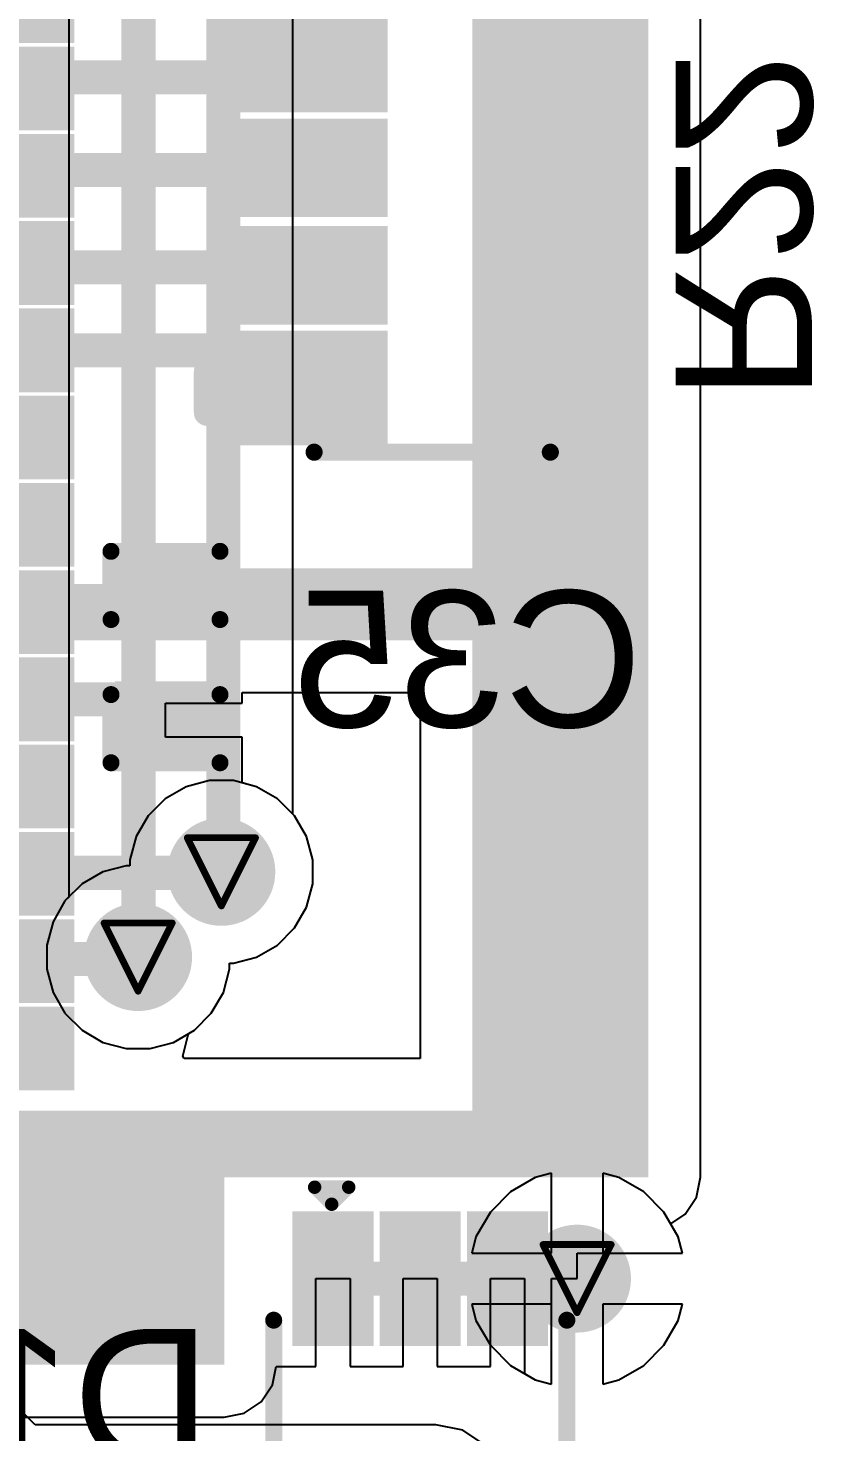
# Model space of a CAD drawing. Header units: inches. Extents: x -21 to 276, y -5 to 220.
# Drawn here: x 76.36 to 82.21, y 9.13 to 19.58 of the extents above; entities that cross this region are included whole.
import ezdxf

# ---------------------------------------------------------------- set-up
doc = ezdxf.new("R2010")
doc.units = ezdxf.units.IN
for name, color, linetype in [('Bottom Layer', 5, 'Continuous'), ('Bottom Overlay', 54, 'Continuous'), ('Bottom Paste', 16, 'Continuous'), ('Bottom Solder', 6, 'Continuous'), ('Drill Drawing', 1, 'Continuous'), ('Ground', 16, 'Continuous'), ('Power + Signal', 76, 'Continuous'), ('Top Layer', 1, 'Continuous'), ('Top Solder', 216, 'Continuous'), ('Via Holes', 16, 'Continuous')]:
    doc.layers.add(name, color=color, linetype=linetype)
doc.styles.add('Arial', font='', dxfattribs={"height": 0.2})
doc.styles.get('Arial').set_extended_font_data('Arial')

# ---------------------------------------------------------------- blocks, each defined once
blk = doc.blocks.new('YC164_JR_070RL_B_6')
at = {"layer": 'Bottom Layer'}
for points in [[(-1.335, 1.565), (-0.435, 1.565), (-0.435, 0.915), (-1.335, 0.915)], [(1.335, 0.915), (0.435, 0.915), (0.435, 1.565), (1.335, 1.565)], [(-1.335, 0.665), (-0.435, 0.665), (-0.435, 0.135), (-1.335, 0.135)], [(1.335, 0.135), (0.435, 0.135), (0.435, 0.665), (1.335, 0.665)], [(-1.335, -0.135), (-0.435, -0.135), (-0.435, -0.665), (-1.335, -0.665)], [(1.335, -0.665), (0.435, -0.665), (0.435, -0.135), (1.335, -0.135)], [(-1.335, -0.915), (-0.435, -0.915), (-0.435, -1.565), (-1.335, -1.565)], [(1.335, -1.565), (0.435, -1.565), (0.435, -0.915), (1.335, -0.915)]]:
    blk.add_hatch(color=5, dxfattribs=at).paths.add_polyline_path(points)
at = {"layer": 'Bottom Paste'}
for points in [[(-1.335, 1.565), (-0.435, 1.565), (-0.435, 0.915), (-1.335, 0.915)], [(1.335, 0.915), (0.435, 0.915), (0.435, 1.565), (1.335, 1.565)], [(-1.335, 0.665), (-0.435, 0.665), (-0.435, 0.135), (-1.335, 0.135)], [(1.335, 0.135), (0.435, 0.135), (0.435, 0.665), (1.335, 0.665)], [(-1.335, -0.135), (-0.435, -0.135), (-0.435, -0.665), (-1.335, -0.665)], [(1.335, -0.665), (0.435, -0.665), (0.435, -0.135), (1.335, -0.135)], [(-1.335, -0.915), (-0.435, -0.915), (-0.435, -1.565), (-1.335, -1.565)], [(1.335, -1.565), (0.435, -1.565), (0.435, -0.915), (1.335, -0.915)]]:
    blk.add_hatch(color=16, dxfattribs=at).paths.add_polyline_path(points)
at = {"layer": 'Bottom Solder'}
for points in [[(-1.437, 1.667), (-0.333, 1.667), (-0.333, 0.813), (-1.437, 0.813)], [(1.437, 0.813), (0.333, 0.813), (0.333, 1.667), (1.437, 1.667)], [(-1.437, 0.767), (-0.333, 0.767), (-0.333, 0.033), (-1.437, 0.033)], [(1.437, 0.033), (0.333, 0.033), (0.333, 0.767), (1.437, 0.767)], [(-1.437, -0.033), (-0.333, -0.033), (-0.333, -0.767), (-1.437, -0.767)], [(1.437, -0.767), (0.333, -0.767), (0.333, -0.033), (1.437, -0.033)], [(-1.437, -0.813), (-0.333, -0.813), (-0.333, -1.667), (-1.437, -1.667)], [(1.437, -1.667), (0.333, -1.667), (0.333, -0.813), (1.437, -0.813)]]:
    blk.add_hatch(color=6, dxfattribs=at).paths.add_polyline_path(points)
at = {"layer": 'Bottom Overlay'}
for points in [[(-0.88, 1.718, 0.127, 0.127, 0), (0.88, 1.718, 0.127, 0.127, 0)], [(-1.676, -1.422, 0.2, 0.2, 0), (-1.676, -1.118, 0.2, 0.2, 0)], [(-1.676, -1.118, 0.2, 0.2, 0), (-1.524, -1.27, 0.2, 0.2, 0)], [(-1.676, -1.422, 0.2, 0.2, 0), (-1.524, -1.27, 0.2, 0.2, 0)], [(-0.88, -1.718, 0.127, 0.127, 0), (0.88, -1.718, 0.127, 0.127, 0)]]:
    blk.add_lwpolyline(points, format="xyseb", dxfattribs=at)
for points in [[(-0.912, 1.718, 0.0635, 0.0635, 1), (-0.848, 1.718, 0.0635, 0.0635, 1)], [(0.848, 1.718, 0.0635, 0.0635, 1), (0.912, 1.718, 0.0635, 0.0635, 1)], [(-1.726, -1.118, 0.1, 0.1, 1), (-1.626, -1.118, 0.1, 0.1, 1)], [(-1.726, -1.118, 0.1, 0.1, 1), (-1.626, -1.118, 0.1, 0.1, 1)], [(-1.574, -1.27, 0.1, 0.1, 1), (-1.474, -1.27, 0.1, 0.1, 1)], [(-1.574, -1.27, 0.1, 0.1, 1), (-1.474, -1.27, 0.1, 0.1, 1)], [(-1.726, -1.422, 0.1, 0.1, 1), (-1.626, -1.422, 0.1, 0.1, 1)], [(-1.726, -1.422, 0.1, 0.1, 1), (-1.626, -1.422, 0.1, 0.1, 1)], [(-0.912, -1.718, 0.0635, 0.0635, 1), (-0.848, -1.718, 0.0635, 0.0635, 1)], [(0.848, -1.718, 0.0635, 0.0635, 1), (0.912, -1.718, 0.0635, 0.0635, 1)]]:
    blk.add_lwpolyline(points, format="xyseb", close=True, dxfattribs=at)
blk = doc.blocks.new('SOT_363_B_16')
at = {"layer": 'Bottom Layer'}
for points in [[(-1.37, 0.45), (-1.37, 0.85), (-0.57, 0.85), (-0.57, 0.45)], [(0.57, 0.45), (0.57, 0.85), (1.37, 0.85), (1.37, 0.45)], [(-1.37, -0.2), (-1.37, 0.2), (-0.57, 0.2), (-0.57, -0.2)], [(0.57, -0.2), (0.57, 0.2), (1.37, 0.2), (1.37, -0.2)], [(-1.37, -0.85), (-1.37, -0.45), (-0.57, -0.45), (-0.57, -0.85)], [(0.57, -0.85), (0.57, -0.45), (1.37, -0.45), (1.37, -0.85)]]:
    blk.add_hatch(color=5, dxfattribs=at).paths.add_polyline_path(points)
at = {"layer": 'Bottom Paste'}
for points in [[(-1.37, 0.45), (-1.37, 0.85), (-0.57, 0.85), (-0.57, 0.45)], [(0.57, 0.45), (0.57, 0.85), (1.37, 0.85), (1.37, 0.45)], [(-1.37, -0.2), (-1.37, 0.2), (-0.57, 0.2), (-0.57, -0.2)], [(0.57, -0.2), (0.57, 0.2), (1.37, 0.2), (1.37, -0.2)], [(-1.37, -0.85), (-1.37, -0.45), (-0.57, -0.45), (-0.57, -0.85)], [(0.57, -0.85), (0.57, -0.45), (1.37, -0.45), (1.37, -0.85)]]:
    blk.add_hatch(color=16, dxfattribs=at).paths.add_polyline_path(points)
at = {"layer": 'Bottom Solder'}
for points in [[(-1.472, 0.348), (-1.472, 0.952), (-0.468, 0.952), (-0.468, 0.348)], [(0.468, 0.348), (0.468, 0.952), (1.472, 0.952), (1.472, 0.348)], [(-1.472, -0.302), (-1.472, 0.302), (-0.468, 0.302), (-0.468, -0.302)], [(0.468, -0.302), (0.468, 0.302), (1.472, 0.302), (1.472, -0.302)], [(-1.472, -0.952), (-1.472, -0.348), (-0.468, -0.348), (-0.468, -0.952)], [(0.468, -0.952), (0.468, -0.348), (1.472, -0.348), (1.472, -0.952)]]:
    blk.add_hatch(color=6, dxfattribs=at).paths.add_polyline_path(points)
at = {"layer": 'Bottom Overlay'}
for points in [[(0.508, 1.092, 0.127, 0.127, 0), (-0.66, 1.092, 0.127, 0.127, 0)], [(-1.651, -0.787, 0.1, 0.1, 0), (-1.651, -0.533, 0.1, 0.1, 0)], [(-1.524, -0.66, 0.1, 0.1, 0), (-1.651, -0.533, 0.1, 0.1, 0)], [(-1.651, -0.787, 0.1, 0.1, 0), (-1.524, -0.66, 0.1, 0.1, 0)], [(0.508, -1.092, 0.127, 0.127, 0), (-0.66, -1.092, 0.127, 0.127, 0)]]:
    blk.add_lwpolyline(points, format="xyseb", dxfattribs=at)
for points in [[(-0.692, 1.092, 0.0635, 0.0635, 1), (-0.629, 1.092, 0.0635, 0.0635, 1)], [(0.476, 1.092, 0.0635, 0.0635, 1), (0.54, 1.092, 0.0635, 0.0635, 1)], [(-1.676, -0.533, 0.05, 0.05, 1), (-1.626, -0.533, 0.05, 0.05, 1)], [(-1.676, -0.533, 0.05, 0.05, 1), (-1.626, -0.533, 0.05, 0.05, 1)], [(-1.549, -0.66, 0.05, 0.05, 1), (-1.499, -0.66, 0.05, 0.05, 1)], [(-1.549, -0.66, 0.05, 0.05, 1), (-1.499, -0.66, 0.05, 0.05, 1)], [(-1.676, -0.787, 0.05, 0.05, 1), (-1.626, -0.787, 0.05, 0.05, 1)], [(-1.676, -0.787, 0.05, 0.05, 1), (-1.626, -0.787, 0.05, 0.05, 1)], [(-0.692, -1.092, 0.0635, 0.0635, 1), (-0.629, -1.092, 0.0635, 0.0635, 1)], [(0.476, -1.092, 0.0635, 0.0635, 1), (0.54, -1.092, 0.0635, 0.0635, 1)]]:
    blk.add_lwpolyline(points, format="xyseb", close=True, dxfattribs=at)
blk = doc.blocks.new('SSOP_28_208____B_60')
at = {"layer": 'Bottom Layer'}
for points in [[(-4.025, 4.435), (-2.775, 4.435), (-2.775, 4.015), (-4.025, 4.015)], [(2.775, 4.435), (4.025, 4.435), (4.025, 4.015), (2.775, 4.015)], [(-4.025, 3.785), (-2.775, 3.785), (-2.775, 3.365), (-4.025, 3.365)], [(2.775, 3.785), (4.025, 3.785), (4.025, 3.365), (2.775, 3.365)], [(-4.025, 3.135), (-2.775, 3.135), (-2.775, 2.715), (-4.025, 2.715)], [(2.775, 3.135), (4.025, 3.135), (4.025, 2.715), (2.775, 2.715)], [(-4.025, 2.485), (-2.775, 2.485), (-2.775, 2.065), (-4.025, 2.065)], [(2.775, 2.485), (4.025, 2.485), (4.025, 2.065), (2.775, 2.065)], [(-4.025, 1.835), (-2.775, 1.835), (-2.775, 1.415), (-4.025, 1.415)], [(2.775, 1.835), (4.025, 1.835), (4.025, 1.415), (2.775, 1.415)], [(-4.025, 1.185), (-2.775, 1.185), (-2.775, 0.765), (-4.025, 0.765)], [(2.775, 1.185), (4.025, 1.185), (4.025, 0.765), (2.775, 0.765)], [(-4.025, 0.535), (-2.775, 0.535), (-2.775, 0.115), (-4.025, 0.115)], [(2.775, 0.535), (4.025, 0.535), (4.025, 0.115), (2.775, 0.115)], [(-4.025, -0.115), (-2.775, -0.115), (-2.775, -0.535), (-4.025, -0.535)], [(2.775, -0.115), (4.025, -0.115), (4.025, -0.535), (2.775, -0.535)], [(-4.025, -0.765), (-2.775, -0.765), (-2.775, -1.185), (-4.025, -1.185)], [(2.775, -0.765), (4.025, -0.765), (4.025, -1.185), (2.775, -1.185)], [(-4.025, -1.415), (-2.775, -1.415), (-2.775, -1.835), (-4.025, -1.835)], [(2.775, -1.415), (4.025, -1.415), (4.025, -1.835), (2.775, -1.835)], [(-4.025, -2.065), (-2.775, -2.065), (-2.775, -2.485), (-4.025, -2.485)], [(2.775, -2.065), (4.025, -2.065), (4.025, -2.485), (2.775, -2.485)], [(-4.025, -2.715), (-2.775, -2.715), (-2.775, -3.135), (-4.025, -3.135)], [(2.775, -2.715), (4.025, -2.715), (4.025, -3.135), (2.775, -3.135)], [(-4.025, -3.365), (-2.775, -3.365), (-2.775, -3.785), (-4.025, -3.785)], [(2.775, -3.365), (4.025, -3.365), (4.025, -3.785), (2.775, -3.785)], [(-4.025, -4.015), (-2.775, -4.015), (-2.775, -4.435), (-4.025, -4.435)], [(2.775, -4.015), (4.025, -4.015), (4.025, -4.435), (2.775, -4.435)]]:
    blk.add_hatch(color=5, dxfattribs=at).paths.add_polyline_path(points)
at = {"layer": 'Bottom Overlay'}
blk.add_hatch(color=54, dxfattribs=at).paths.add_polyline_path([(-2.668, -4.446), (-2.414, -4.446), (-2.414, -3.988), (-2.668, -3.988)])
at = {"layer": 'Bottom Paste'}
for points in [[(-4.025, 4.435), (-2.775, 4.435), (-2.775, 4.015), (-4.025, 4.015)], [(2.775, 4.435), (4.025, 4.435), (4.025, 4.015), (2.775, 4.015)], [(-4.025, 3.785), (-2.775, 3.785), (-2.775, 3.365), (-4.025, 3.365)], [(2.775, 3.785), (4.025, 3.785), (4.025, 3.365), (2.775, 3.365)], [(-4.025, 3.135), (-2.775, 3.135), (-2.775, 2.715), (-4.025, 2.715)], [(2.775, 3.135), (4.025, 3.135), (4.025, 2.715), (2.775, 2.715)], [(-4.025, 2.485), (-2.775, 2.485), (-2.775, 2.065), (-4.025, 2.065)], [(2.775, 2.485), (4.025, 2.485), (4.025, 2.065), (2.775, 2.065)], [(-4.025, 1.835), (-2.775, 1.835), (-2.775, 1.415), (-4.025, 1.415)], [(2.775, 1.835), (4.025, 1.835), (4.025, 1.415), (2.775, 1.415)], [(-4.025, 1.185), (-2.775, 1.185), (-2.775, 0.765), (-4.025, 0.765)], [(2.775, 1.185), (4.025, 1.185), (4.025, 0.765), (2.775, 0.765)], [(-4.025, 0.535), (-2.775, 0.535), (-2.775, 0.115), (-4.025, 0.115)], [(2.775, 0.535), (4.025, 0.535), (4.025, 0.115), (2.775, 0.115)], [(-4.025, -0.115), (-2.775, -0.115), (-2.775, -0.535), (-4.025, -0.535)], [(2.775, -0.115), (4.025, -0.115), (4.025, -0.535), (2.775, -0.535)], [(-4.025, -0.765), (-2.775, -0.765), (-2.775, -1.185), (-4.025, -1.185)], [(2.775, -0.765), (4.025, -0.765), (4.025, -1.185), (2.775, -1.185)], [(-4.025, -1.415), (-2.775, -1.415), (-2.775, -1.835), (-4.025, -1.835)], [(2.775, -1.415), (4.025, -1.415), (4.025, -1.835), (2.775, -1.835)], [(-4.025, -2.065), (-2.775, -2.065), (-2.775, -2.485), (-4.025, -2.485)], [(2.775, -2.065), (4.025, -2.065), (4.025, -2.485), (2.775, -2.485)], [(-4.025, -2.715), (-2.775, -2.715), (-2.775, -3.135), (-4.025, -3.135)], [(2.775, -2.715), (4.025, -2.715), (4.025, -3.135), (2.775, -3.135)], [(-4.025, -3.365), (-2.775, -3.365), (-2.775, -3.785), (-4.025, -3.785)], [(2.775, -3.365), (4.025, -3.365), (4.025, -3.785), (2.775, -3.785)], [(-4.025, -4.015), (-2.775, -4.015), (-2.775, -4.435), (-4.025, -4.435)], [(2.775, -4.015), (4.025, -4.015), (4.025, -4.435), (2.775, -4.435)]]:
    blk.add_hatch(color=16, dxfattribs=at).paths.add_polyline_path(points)
at = {"layer": 'Bottom Solder'}
for points in [[(-4.127, 4.537), (-2.673, 4.537), (-2.673, 3.913), (-4.127, 3.913)], [(2.673, 4.537), (4.127, 4.537), (4.127, 3.913), (2.673, 3.913)], [(-4.127, 3.887), (-2.673, 3.887), (-2.673, 3.263), (-4.127, 3.263)], [(2.673, 3.887), (4.127, 3.887), (4.127, 3.263), (2.673, 3.263)], [(-4.127, 3.237), (-2.673, 3.237), (-2.673, 2.613), (-4.127, 2.613)], [(2.673, 3.237), (4.127, 3.237), (4.127, 2.613), (2.673, 2.613)], [(-4.127, 2.587), (-2.673, 2.587), (-2.673, 1.963), (-4.127, 1.963)], [(2.673, 2.587), (4.127, 2.587), (4.127, 1.963), (2.673, 1.963)], [(-4.127, 1.937), (-2.673, 1.937), (-2.673, 1.313), (-4.127, 1.313)], [(2.673, 1.937), (4.127, 1.937), (4.127, 1.313), (2.673, 1.313)], [(-4.127, 1.287), (-2.673, 1.287), (-2.673, 0.663), (-4.127, 0.663)], [(2.673, 1.287), (4.127, 1.287), (4.127, 0.663), (2.673, 0.663)], [(-4.127, 0.637), (-2.673, 0.637), (-2.673, 0.013), (-4.127, 0.013)], [(2.673, 0.637), (4.127, 0.637), (4.127, 0.013), (2.673, 0.013)], [(-4.127, -0.013), (-2.673, -0.013), (-2.673, -0.637), (-4.127, -0.637)], [(2.673, -0.013), (4.127, -0.013), (4.127, -0.637), (2.673, -0.637)], [(-4.127, -0.663), (-2.673, -0.663), (-2.673, -1.287), (-4.127, -1.287)], [(2.673, -0.663), (4.127, -0.663), (4.127, -1.287), (2.673, -1.287)], [(-4.127, -1.313), (-2.673, -1.313), (-2.673, -1.937), (-4.127, -1.937)], [(2.673, -1.313), (4.127, -1.313), (4.127, -1.937), (2.673, -1.937)], [(-4.127, -1.963), (-2.673, -1.963), (-2.673, -2.587), (-4.127, -2.587)], [(2.673, -1.963), (4.127, -1.963), (4.127, -2.587), (2.673, -2.587)], [(-4.127, -2.613), (-2.673, -2.613), (-2.673, -3.237), (-4.127, -3.237)], [(2.673, -2.613), (4.127, -2.613), (4.127, -3.237), (2.673, -3.237)], [(-4.127, -3.263), (-2.673, -3.263), (-2.673, -3.887), (-4.127, -3.887)], [(2.673, -3.263), (4.127, -3.263), (4.127, -3.887), (2.673, -3.887)], [(-4.127, -3.913), (-2.673, -3.913), (-2.673, -4.537), (-4.127, -4.537)], [(2.673, -3.913), (4.127, -3.913), (4.127, -4.537), (2.673, -4.537)]]:
    blk.add_hatch(color=6, dxfattribs=at).paths.add_polyline_path(points)
at = {"layer": 'Bottom Overlay'}
for points in [[(-2.718, 5.207, 0.127, 0.127, 0), (-2.718, 4.623, 0.127, 0.127, 0)], [(2.718, 5.207, 0.127, 0.127, 0), (-2.718, 5.207, 0.127, 0.127, 0)], [(2.718, 5.207, 0.127, 0.127, 0), (2.718, 4.623, 0.127, 0.127, 0)], [(-4.216, -4.242, 0.2, 0.2, 0), (-4.343, -4.115, 0.2, 0.2, 0)], [(-4.343, -4.115, 0.2, 0.2, 0), (-4.343, -4.369, 0.2, 0.2, 0)], [(-4.216, -4.242, 0.2, 0.2, 0), (-4.343, -4.369, 0.2, 0.2, 0)], [(-2.718, -4.623, 0.127, 0.127, 0), (-2.718, -5.207, 0.127, 0.127, 0)], [(2.718, -4.623, 0.127, 0.127, 0), (2.718, -5.207, 0.127, 0.127, 0)], [(2.718, -5.207, 0.127, 0.127, 0), (-2.718, -5.207, 0.127, 0.127, 0)]]:
    blk.add_lwpolyline(points, format="xyseb", dxfattribs=at)
for points in [[(-2.75, 5.207, 0.0635, 0.0635, 1), (-2.686, 5.207, 0.0635, 0.0635, 1)], [(-2.75, 5.207, 0.0635, 0.0635, 1), (-2.686, 5.207, 0.0635, 0.0635, 1)], [(2.686, 5.207, 0.0635, 0.0635, 1), (2.75, 5.207, 0.0635, 0.0635, 1)], [(2.686, 5.207, 0.0635, 0.0635, 1), (2.75, 5.207, 0.0635, 0.0635, 1)], [(-2.75, 4.623, 0.0635, 0.0635, 1), (-2.686, 4.623, 0.0635, 0.0635, 1)], [(2.686, 4.623, 0.0635, 0.0635, 1), (2.75, 4.623, 0.0635, 0.0635, 1)], [(-4.393, -4.115, 0.1, 0.1, 1), (-4.293, -4.115, 0.1, 0.1, 1)], [(-4.393, -4.115, 0.1, 0.1, 1), (-4.293, -4.115, 0.1, 0.1, 1)], [(-4.266, -4.242, 0.1, 0.1, 1), (-4.166, -4.242, 0.1, 0.1, 1)], [(-4.266, -4.242, 0.1, 0.1, 1), (-4.166, -4.242, 0.1, 0.1, 1)], [(-4.393, -4.369, 0.1, 0.1, 1), (-4.293, -4.369, 0.1, 0.1, 1)], [(-4.393, -4.369, 0.1, 0.1, 1), (-4.293, -4.369, 0.1, 0.1, 1)], [(-2.75, -4.623, 0.0635, 0.0635, 1), (-2.686, -4.623, 0.0635, 0.0635, 1)], [(2.686, -4.623, 0.0635, 0.0635, 1), (2.75, -4.623, 0.0635, 0.0635, 1)], [(-2.75, -5.207, 0.0635, 0.0635, 1), (-2.686, -5.207, 0.0635, 0.0635, 1)], [(-2.75, -5.207, 0.0635, 0.0635, 1), (-2.686, -5.207, 0.0635, 0.0635, 1)], [(2.686, -5.207, 0.0635, 0.0635, 1), (2.75, -5.207, 0.0635, 0.0635, 1)], [(2.686, -5.207, 0.0635, 0.0635, 1), (2.75, -5.207, 0.0635, 0.0635, 1)]]:
    blk.add_lwpolyline(points, format="xyseb", close=True, dxfattribs=at)
blk = doc.blocks.new('C___0402_B_163')
at = {"layer": 'Bottom Layer'}
for points in [[(-0.241, 0.318), (-0.241, -0.318), (-0.699, -0.318), (-0.699, 0.318)], [(0.699, 0.318), (0.699, -0.318), (0.241, -0.318), (0.241, 0.318)]]:
    blk.add_hatch(color=5, dxfattribs=at).paths.add_polyline_path(points)
at = {"layer": 'Bottom Paste'}
for points in [[(-0.241, 0.318), (-0.241, -0.318), (-0.699, -0.318), (-0.699, 0.318)], [(0.699, 0.318), (0.699, -0.318), (0.241, -0.318), (0.241, 0.318)]]:
    blk.add_hatch(color=16, dxfattribs=at).paths.add_polyline_path(points)
at = {"layer": 'Bottom Solder'}
for points in [[(-0.181, 0.377), (-0.181, -0.377), (-0.758, -0.377), (-0.758, 0.377)], [(0.758, 0.377), (0.758, -0.377), (0.181, -0.377), (0.181, 0.377)]]:
    blk.add_hatch(color=6, dxfattribs=at).paths.add_polyline_path(points)
at = {"layer": 'Bottom Overlay'}
for points in [[(-0.279, 0.406, 0.127, 0.127, 0), (-0.787, 0.406, 0.127, 0.127, 0)], [(-0.787, -0.406, 0.127, 0.127, 0), (-0.787, 0.406, 0.127, 0.127, 0)], [(0.787, 0.406, 0.127, 0.127, 0), (0.279, 0.406, 0.127, 0.127, 0)], [(0.787, -0.406, 0.127, 0.127, 0), (0.787, 0.406, 0.127, 0.127, 0)], [(-0.279, -0.406, 0.127, 0.127, 0), (-0.787, -0.406, 0.127, 0.127, 0)], [(0.787, -0.406, 0.127, 0.127, 0), (0.279, -0.406, 0.127, 0.127, 0)]]:
    blk.add_lwpolyline(points, format="xyseb", dxfattribs=at)
for points in [[(-0.819, 0.406, 0.0635, 0.0635, 1), (-0.756, 0.406, 0.0635, 0.0635, 1)], [(-0.819, 0.406, 0.0635, 0.0635, 1), (-0.756, 0.406, 0.0635, 0.0635, 1)], [(-0.311, 0.406, 0.0635, 0.0635, 1), (-0.248, 0.406, 0.0635, 0.0635, 1)], [(0.248, 0.406, 0.0635, 0.0635, 1), (0.311, 0.406, 0.0635, 0.0635, 1)], [(0.756, 0.406, 0.0635, 0.0635, 1), (0.819, 0.406, 0.0635, 0.0635, 1)], [(0.756, 0.406, 0.0635, 0.0635, 1), (0.819, 0.406, 0.0635, 0.0635, 1)], [(-0.819, -0.406, 0.0635, 0.0635, 1), (-0.756, -0.406, 0.0635, 0.0635, 1)], [(-0.819, -0.406, 0.0635, 0.0635, 1), (-0.756, -0.406, 0.0635, 0.0635, 1)], [(-0.311, -0.406, 0.0635, 0.0635, 1), (-0.248, -0.406, 0.0635, 0.0635, 1)], [(0.248, -0.406, 0.0635, 0.0635, 1), (0.311, -0.406, 0.0635, 0.0635, 1)], [(0.756, -0.406, 0.0635, 0.0635, 1), (0.819, -0.406, 0.0635, 0.0635, 1)], [(0.756, -0.406, 0.0635, 0.0635, 1), (0.819, -0.406, 0.0635, 0.0635, 1)]]:
    blk.add_lwpolyline(points, format="xyseb", close=True, dxfattribs=at)

msp = doc.modelspace()

# ---------------------------------------------------------------- hatches: boundary and pattern name
at = {"layer": 'Bottom Layer'}
for points in [[(79.664, 15.14), (80.975, 15.14), (80.975, 40.921), (79.664, 40.921)], [(79.664, 11.024), (80.975, 11.024), (80.975, 15.884), (79.664, 15.884)], [(75.348, 15.024), (80.975, 15.024), (80.975, 15.444), (75.348, 15.444)], [(73.965, 9.627), (77.816, 9.627), (77.816, 11.52), (73.965, 11.52)], [(73.965, 11.024), (80.975, 11.024), (80.975, 11.52), (73.965, 11.52)]]:
    msp.add_hatch(color=5, dxfattribs=at).paths.add_polyline_path(points)
h = msp.add_hatch(color=5, dxfattribs=at)
edge = h.paths.add_edge_path()
edge.add_arc((77.795, 13.299), 0.3, 0, 360)
h = msp.add_hatch(color=5, dxfattribs=at)
edge = h.paths.add_edge_path()
edge.add_arc((77.175, 12.664), 0.3, 0, 360)
h = msp.add_hatch(color=5, dxfattribs=at)
edge = h.paths.add_edge_path()
edge.add_arc((80.445, 10.269), 0.3, 0, 360)
at = {"layer": 'Bottom Solder'}
h = msp.add_hatch(color=6, dxfattribs=at)
edge = h.paths.add_edge_path()
edge.add_arc((77.795, 13.299), 0.402, 0, 360)
h = msp.add_hatch(color=6, dxfattribs=at)
edge = h.paths.add_edge_path()
edge.add_arc((77.175, 12.664), 0.402, 0, 360)
h = msp.add_hatch(color=6, dxfattribs=at)
edge = h.paths.add_edge_path()
edge.add_arc((80.445, 10.269), 0.402, 0, 360)
at = {"layer": 'Ground'}
h = msp.add_hatch(color=16, dxfattribs=at)
edge = h.paths.add_edge_path()
edge.add_arc((77.795, 13.299), 0.3, 0, 360)
h = msp.add_hatch(color=16, dxfattribs=at)
edge = h.paths.add_edge_path()
edge.add_arc((77.175, 12.664), 0.3, 0, 360)
h = msp.add_hatch(color=16, dxfattribs=at)
edge = h.paths.add_edge_path()
edge.add_arc((80.445, 10.269), 0.3, 0, 360)
at = {"layer": 'Power + Signal'}
h = msp.add_hatch(color=76, dxfattribs=at)
edge = h.paths.add_edge_path()
edge.add_arc((77.795, 13.299), 0.3, 0, 360)
h = msp.add_hatch(color=76, dxfattribs=at)
edge = h.paths.add_edge_path()
edge.add_arc((77.175, 12.664), 0.3, 0, 360)
h = msp.add_hatch(color=76, dxfattribs=at)
edge = h.paths.add_edge_path()
edge.add_arc((80.445, 10.269), 0.3, 0, 360)
at = {"layer": 'Top Layer'}
h = msp.add_hatch(color=1, dxfattribs=at)
edge = h.paths.add_edge_path()
edge.add_arc((77.795, 13.299), 0.3, 0, 360)
h = msp.add_hatch(color=1, dxfattribs=at)
edge = h.paths.add_edge_path()
edge.add_arc((77.175, 12.664), 0.3, 0, 360)
h = msp.add_hatch(color=1, dxfattribs=at)
edge = h.paths.add_edge_path()
edge.add_arc((80.445, 10.269), 0.3, 0, 360)
at = {"layer": 'Top Solder'}
h = msp.add_hatch(color=216, dxfattribs=at)
edge = h.paths.add_edge_path()
edge.add_arc((77.795, 13.299), 0.402, 0, 360)
h = msp.add_hatch(color=216, dxfattribs=at)
edge = h.paths.add_edge_path()
edge.add_arc((77.175, 12.664), 0.402, 0, 360)
h = msp.add_hatch(color=216, dxfattribs=at)
edge = h.paths.add_edge_path()
edge.add_arc((80.445, 10.269), 0.402, 0, 360)
at = {"layer": 'Via Holes'}
h = msp.add_hatch(color=7, dxfattribs=at)
edge = h.paths.add_edge_path()
edge.add_arc((77.795, 13.299), 0.15, 0, 360)
h = msp.add_hatch(color=7, dxfattribs=at)
edge = h.paths.add_edge_path()
edge.add_arc((77.175, 12.664), 0.15, 0, 360)
h = msp.add_hatch(color=7, dxfattribs=at)
edge = h.paths.add_edge_path()
edge.add_arc((80.445, 10.269), 0.15, 0, 360)

# ---------------------------------------------------------------- linework, layer by layer
at = {"layer": 'Bottom Layer'}
for p, q in [((81.364, 15.884), (81.364, 40.921)), ((81.364, 11.024), (81.364, 15.884)), ((77.379, 14.302), (77.379, 14.556)), ((77.379, 14.556), (77.95, 14.556)), ((77.95, 14.556), (77.95, 14.636)), ((77.95, 14.636), (79.275, 14.636)), ((79.275, 14.636), (79.275, 11.909)), ((77.95, 14.302), (77.379, 14.302)), ((77.95, 13.962), (77.95, 14.302)), ((78.058, 13.933), (77.95, 13.962)), ((78.214, 13.844), (78.058, 13.933)), ((78.34, 13.717), (78.214, 13.844)), ((78.43, 13.562), (78.34, 13.717)), ((78.476, 13.388), (78.43, 13.562)), ((78.476, 13.209), (78.476, 13.388)), ((78.43, 13.036), (78.476, 13.209)), ((78.34, 12.881), (78.43, 13.036)), ((78.214, 12.754), (78.34, 12.881)), ((77.885, 12.618), (78.058, 12.664)), ((78.058, 12.664), (78.214, 12.754)), ((77.81, 12.401), (77.856, 12.574)), ((77.856, 12.574), (77.856, 12.618)), ((77.856, 12.618), (77.885, 12.618)), ((77.72, 12.246), (77.81, 12.401)), ((77.594, 12.119), (77.72, 12.246)), ((77.508, 11.925), (77.551, 12.094)), ((77.551, 12.094), (77.594, 12.119)), ((77.518, 11.909), (77.508, 11.925)), ((79.275, 11.909), (77.518, 11.909)), ((81.334, 10.875), (81.364, 11.024)), ((81.25, 10.749), (81.334, 10.875)), ((81.143, 10.677), (81.25, 10.749)), ((81.198, 10.581), (81.143, 10.677)), ((81.231, 10.459), (81.198, 10.581)), ((80.445, 10.269), (80.445, 10.459)), ((80.445, 10.459), (81.231, 10.459)), ((78.5, 9.615), (78.5, 10.269)), ((78.5, 10.269), (78.754, 10.269)), ((78.754, 10.269), (78.754, 9.615)), ((79.15, 9.615), (79.15, 10.269)), ((79.15, 10.269), (79.404, 10.269)), ((79.404, 10.269), (79.404, 9.615)), ((79.8, 9.615), (79.8, 10.269)), ((79.8, 10.269), (80.054, 10.269)), ((80.054, 10.269), (80.054, 9.562)), ((80.255, 9.483), (80.255, 10.269)), ((80.255, 10.269), (80.445, 10.269)), ((81.231, 10.078), (80.636, 10.078)), ((80.636, 10.078), (80.636, 9.483)), ((81.198, 9.957), (81.231, 10.078)), ((81.092, 9.773), (81.198, 9.957)), ((80.942, 9.622), (81.092, 9.773)), ((80.757, 9.516), (80.942, 9.622)), ((78.175, 9.478), (78.203, 9.615)), ((78.203, 9.615), (78.5, 9.615)), ((78.754, 9.615), (79.15, 9.615)), ((79.404, 9.615), (79.8, 9.615)), ((80.054, 9.562), (80.134, 9.516)), ((80.134, 9.516), (80.255, 9.483)), ((80.636, 9.483), (80.757, 9.516)), ((78.091, 9.352), (78.175, 9.478)), ((77.965, 9.268), (78.091, 9.352)), ((66.065, 9.238), (77.816, 9.238)), ((77.816, 9.238), (77.965, 9.268))]:
    msp.add_line(p, q, dxfattribs=at)
for points in [[(78.177, 19.217, 0.254, 0.254, 0), (78.344, 19.384, 0.254, 0.254, 0)], [(76.056, 19.217, 0.254, 0.254, 0), (78.177, 19.217, 0.254, 0.254, 0)], [(76.016, 18.527, 0.254, 0.254, 0), (78.301, 18.527, 0.254, 0.254, 0)], [(78.301, 18.527, 0.254, 0.254, 0), (78.344, 18.569, 0.254, 0.254, 0)], [(78.344, 18.569, 0.254, 0.254, 0), (78.522, 18.569, 0.254, 0.254, 0)], [(76.006, 17.802, 0.254, 0.254, 0), (78.311, 17.802, 0.254, 0.254, 0)], [(78.311, 17.802, 0.254, 0.254, 0), (78.344, 17.769, 0.254, 0.254, 0)], [(75.973, 17.184, 0.254, 0.254, 0), (77.938, 17.184, 0.254, 0.254, 0)], [(77.938, 17.184, 0.254, 0.254, 0), (78.219, 16.904, 0.254, 0.254, 0)], [(78.219, 16.904, 0.254, 0.254, 0), (78.344, 16.904, 0.254, 0.254, 0)], [(79.989, 16.904, 0.254, 0.254, 0), (80.114, 16.904, 0.254, 0.254, 0)], [(79.851, 15.369, 0.381, 0.381, 0), (79.927, 15.444, 0.381, 0.381, 0)], [(77.155, 15.234, 0.381, 0.381, 0), (77.29, 15.369, 0.381, 0.381, 0)], [(77.29, 15.369, 0.381, 0.381, 0), (77.379, 15.369, 0.381, 0.381, 0)], [(77.379, 15.369, 0.381, 0.381, 0), (79.851, 15.369, 0.381, 0.381, 0)], [(75.973, 15.234, 0.381, 0.381, 0), (77.155, 15.234, 0.381, 0.381, 0)], [(75.973, 14.584, 0.254, 0.254, 0), (77.134, 14.584, 0.254, 0.254, 0)], [(77.134, 14.584, 0.254, 0.254, 0), (77.29, 14.429, 0.254, 0.254, 0)], [(77.29, 14.429, 0.254, 0.254, 0), (77.379, 14.429, 0.254, 0.254, 0)], [(75.981, 13.292, 0.254, 0.254, 0), (77.788, 13.292, 0.254, 0.254, 0)], [(77.788, 13.292, 0.254, 0.254, 0), (77.795, 13.299, 0.254, 0.254, 0)], [(75.988, 12.649, 0.254, 0.254, 0), (77.175, 12.649, 0.254, 0.254, 0)], [(78.627, 10.269, 0.254, 0.254, 0), (79.277, 10.269, 0.254, 0.254, 0)], [(79.277, 10.269, 0.254, 0.254, 0), (79.927, 10.269, 0.254, 0.254, 0)], [(79.927, 10.269, 0.254, 0.254, 0), (80.445, 10.269, 0.254, 0.254, 0)]]:
    msp.add_lwpolyline(points, format="xyseb", dxfattribs=at)
for points in [[(78.28, 19.384, 0.127, 0.127, 1), (78.407, 19.384, 0.127, 0.127, 1)], [(78.114, 19.217, 0.127, 0.127, 1), (78.241, 19.217, 0.127, 0.127, 1)], [(78.114, 19.217, 0.127, 0.127, 1), (78.241, 19.217, 0.127, 0.127, 1)], [(78.238, 18.527, 0.127, 0.127, 1), (78.365, 18.527, 0.127, 0.127, 1)], [(78.238, 18.527, 0.127, 0.127, 1), (78.365, 18.527, 0.127, 0.127, 1)], [(78.28, 18.569, 0.127, 0.127, 1), (78.407, 18.569, 0.127, 0.127, 1)], [(78.28, 18.569, 0.127, 0.127, 1), (78.407, 18.569, 0.127, 0.127, 1)], [(78.458, 18.569, 0.127, 0.127, 1), (78.585, 18.569, 0.127, 0.127, 1)], [(78.248, 17.802, 0.127, 0.127, 1), (78.375, 17.802, 0.127, 0.127, 1)], [(78.248, 17.802, 0.127, 0.127, 1), (78.375, 17.802, 0.127, 0.127, 1)], [(78.28, 17.769, 0.127, 0.127, 1), (78.407, 17.769, 0.127, 0.127, 1)], [(77.875, 17.184, 0.127, 0.127, 1), (78.002, 17.184, 0.127, 0.127, 1)], [(77.875, 17.184, 0.127, 0.127, 1), (78.002, 17.184, 0.127, 0.127, 1)], [(78.155, 16.904, 0.127, 0.127, 1), (78.282, 16.904, 0.127, 0.127, 1)], [(78.155, 16.904, 0.127, 0.127, 1), (78.282, 16.904, 0.127, 0.127, 1)], [(78.28, 16.904, 0.127, 0.127, 1), (78.407, 16.904, 0.127, 0.127, 1)], [(79.925, 16.904, 0.127, 0.127, 1), (80.052, 16.904, 0.127, 0.127, 1)], [(80.05, 16.904, 0.127, 0.127, 1), (80.177, 16.904, 0.127, 0.127, 1)], [(79.832, 15.444, 0.191, 0.191, 1), (80.022, 15.444, 0.191, 0.191, 1)], [(77.194, 15.369, 0.191, 0.191, 1), (77.385, 15.369, 0.191, 0.191, 1)], [(77.194, 15.369, 0.191, 0.191, 1), (77.385, 15.369, 0.191, 0.191, 1)], [(77.283, 15.369, 0.191, 0.191, 1), (77.474, 15.369, 0.191, 0.191, 1)], [(77.283, 15.369, 0.191, 0.191, 1), (77.474, 15.369, 0.191, 0.191, 1)], [(79.756, 15.369, 0.191, 0.191, 1), (79.947, 15.369, 0.191, 0.191, 1)], [(79.756, 15.369, 0.191, 0.191, 1), (79.947, 15.369, 0.191, 0.191, 1)], [(77.06, 15.234, 0.191, 0.191, 1), (77.25, 15.234, 0.191, 0.191, 1)], [(77.06, 15.234, 0.191, 0.191, 1), (77.25, 15.234, 0.191, 0.191, 1)], [(77.071, 14.584, 0.127, 0.127, 1), (77.198, 14.584, 0.127, 0.127, 1)], [(77.071, 14.584, 0.127, 0.127, 1), (77.198, 14.584, 0.127, 0.127, 1)], [(77.226, 14.429, 0.127, 0.127, 1), (77.353, 14.429, 0.127, 0.127, 1)], [(77.226, 14.429, 0.127, 0.127, 1), (77.353, 14.429, 0.127, 0.127, 1)], [(77.315, 14.429, 0.127, 0.127, 1), (77.442, 14.429, 0.127, 0.127, 1)], [(77.725, 13.292, 0.127, 0.127, 1), (77.852, 13.292, 0.127, 0.127, 1)], [(77.725, 13.292, 0.127, 0.127, 1), (77.852, 13.292, 0.127, 0.127, 1)], [(77.732, 13.299, 0.127, 0.127, 1), (77.859, 13.299, 0.127, 0.127, 1)], [(77.112, 12.649, 0.127, 0.127, 1), (77.239, 12.649, 0.127, 0.127, 1)], [(78.563, 10.269, 0.127, 0.127, 1), (78.69, 10.269, 0.127, 0.127, 1)], [(79.213, 10.269, 0.127, 0.127, 1), (79.34, 10.269, 0.127, 0.127, 1)], [(79.213, 10.269, 0.127, 0.127, 1), (79.34, 10.269, 0.127, 0.127, 1)], [(79.863, 10.269, 0.127, 0.127, 1), (79.99, 10.269, 0.127, 0.127, 1)], [(79.863, 10.269, 0.127, 0.127, 1), (79.99, 10.269, 0.127, 0.127, 1)], [(80.382, 10.269, 0.127, 0.127, 1), (80.509, 10.269, 0.127, 0.127, 1)]]:
    msp.add_lwpolyline(points, format="xyseb", close=True, dxfattribs=at)
at = {"layer": 'Drill Drawing'}
for points in [[(77.541, 13.553, 0.0508, 0.0508, 0), (78.049, 13.553, 0.0508, 0.0508, 0)], [(77.541, 13.553, 0.0508, 0.0508, 0), (77.795, 13.045, 0.0508, 0.0508, 0)], [(77.795, 13.045, 0.0508, 0.0508, 0), (78.049, 13.553, 0.0508, 0.0508, 0)], [(76.921, 12.918, 0.0508, 0.0508, 0), (77.429, 12.918, 0.0508, 0.0508, 0)], [(76.921, 12.918, 0.0508, 0.0508, 0), (77.175, 12.41, 0.0508, 0.0508, 0)], [(77.175, 12.41, 0.0508, 0.0508, 0), (77.429, 12.918, 0.0508, 0.0508, 0)], [(80.191, 10.523, 0.0508, 0.0508, 0), (80.699, 10.523, 0.0508, 0.0508, 0)], [(80.191, 10.523, 0.0508, 0.0508, 0), (80.445, 10.015, 0.0508, 0.0508, 0)], [(80.445, 10.015, 0.0508, 0.0508, 0), (80.699, 10.523, 0.0508, 0.0508, 0)]]:
    msp.add_lwpolyline(points, format="xyseb", dxfattribs=at)
for points in [[(77.529, 13.553, 0.0254, 0.0254, 1), (77.554, 13.553, 0.0254, 0.0254, 1)], [(77.529, 13.553, 0.0254, 0.0254, 1), (77.554, 13.553, 0.0254, 0.0254, 1)], [(78.037, 13.553, 0.0254, 0.0254, 1), (78.062, 13.553, 0.0254, 0.0254, 1)], [(78.037, 13.553, 0.0254, 0.0254, 1), (78.062, 13.553, 0.0254, 0.0254, 1)], [(77.783, 13.045, 0.0254, 0.0254, 1), (77.808, 13.045, 0.0254, 0.0254, 1)], [(77.783, 13.045, 0.0254, 0.0254, 1), (77.808, 13.045, 0.0254, 0.0254, 1)], [(76.909, 12.918, 0.0254, 0.0254, 1), (76.934, 12.918, 0.0254, 0.0254, 1)], [(76.909, 12.918, 0.0254, 0.0254, 1), (76.934, 12.918, 0.0254, 0.0254, 1)], [(77.417, 12.918, 0.0254, 0.0254, 1), (77.442, 12.918, 0.0254, 0.0254, 1)], [(77.417, 12.918, 0.0254, 0.0254, 1), (77.442, 12.918, 0.0254, 0.0254, 1)], [(77.163, 12.41, 0.0254, 0.0254, 1), (77.188, 12.41, 0.0254, 0.0254, 1)], [(77.163, 12.41, 0.0254, 0.0254, 1), (77.188, 12.41, 0.0254, 0.0254, 1)], [(80.179, 10.523, 0.0254, 0.0254, 1), (80.204, 10.523, 0.0254, 0.0254, 1)], [(80.179, 10.523, 0.0254, 0.0254, 1), (80.204, 10.523, 0.0254, 0.0254, 1)], [(80.687, 10.523, 0.0254, 0.0254, 1), (80.712, 10.523, 0.0254, 0.0254, 1)], [(80.687, 10.523, 0.0254, 0.0254, 1), (80.712, 10.523, 0.0254, 0.0254, 1)], [(80.433, 10.015, 0.0254, 0.0254, 1), (80.458, 10.015, 0.0254, 0.0254, 1)], [(80.433, 10.015, 0.0254, 0.0254, 1), (80.458, 10.015, 0.0254, 0.0254, 1)]]:
    msp.add_lwpolyline(points, format="xyseb", close=True, dxfattribs=at)
at = {"layer": 'Ground'}
for p, q in [((78.328, 13.729), (78.328, 25.651)), ((76.66, 24.068), (76.66, 13.111)), ((78.34, 13.717), (78.328, 13.729)), ((78.43, 13.562), (78.34, 13.717)), ((78.476, 13.388), (78.43, 13.562)), ((78.476, 13.209), (78.476, 13.388)), ((78.43, 13.036), (78.476, 13.209)), ((76.63, 13.082), (76.541, 12.927)), ((76.66, 13.111), (76.63, 13.082)), ((78.34, 12.881), (78.43, 13.036)), ((76.541, 12.927), (76.494, 12.753)), ((78.214, 12.754), (78.34, 12.881)), ((76.494, 12.753), (76.494, 12.574)), ((77.885, 12.618), (78.058, 12.664)), ((78.058, 12.664), (78.214, 12.754)), ((76.494, 12.574), (76.541, 12.401)), ((77.81, 12.401), (77.856, 12.574)), ((77.856, 12.574), (77.856, 12.618)), ((77.856, 12.618), (77.885, 12.618)), ((76.541, 12.401), (76.63, 12.246)), ((77.72, 12.246), (77.81, 12.401)), ((76.63, 12.246), (76.757, 12.119)), ((77.594, 12.119), (77.72, 12.246)), ((76.757, 12.119), (76.913, 12.029)), ((76.913, 12.029), (77.086, 11.983)), ((77.265, 11.983), (77.438, 12.029)), ((77.438, 12.029), (77.594, 12.119)), ((77.086, 11.983), (77.265, 11.983)), ((80.134, 11.022), (79.949, 10.915)), ((80.255, 11.054), (80.134, 11.022)), ((80.255, 10.459), (80.255, 11.054)), ((80.757, 11.022), (80.636, 11.054)), ((80.636, 11.054), (80.636, 10.459)), ((80.942, 10.915), (80.757, 11.022)), ((79.949, 10.915), (79.799, 10.765)), ((81.092, 10.765), (80.942, 10.915)), ((79.799, 10.765), (79.692, 10.581)), ((81.198, 10.581), (81.092, 10.765)), ((79.692, 10.581), (79.66, 10.459)), ((81.231, 10.459), (81.198, 10.581)), ((79.66, 10.459), (80.255, 10.459)), ((80.636, 10.459), (81.231, 10.459)), ((80.255, 10.078), (79.66, 10.078)), ((79.66, 10.078), (79.692, 9.957)), ((80.255, 9.483), (80.255, 10.078)), ((81.231, 10.078), (80.636, 10.078)), ((80.636, 10.078), (80.636, 9.483)), ((81.198, 9.957), (81.231, 10.078)), ((79.692, 9.957), (79.799, 9.773)), ((81.092, 9.773), (81.198, 9.957)), ((79.799, 9.773), (79.949, 9.622)), ((80.942, 9.622), (81.092, 9.773)), ((79.949, 9.622), (80.134, 9.516)), ((80.757, 9.516), (80.942, 9.622)), ((80.134, 9.516), (80.255, 9.483)), ((80.636, 9.483), (80.757, 9.516))]:
    msp.add_line(p, q, dxfattribs=at)
for points in [[(77.81, 13.314, 0.254, 0.254, 0), (77.81, 26.076, 0.254, 0.254, 0)], [(77.178, 12.666, 0.254, 0.254, 0), (77.178, 24.509, 0.254, 0.254, 0)], [(77.795, 13.299, 0.254, 0.254, 0), (77.81, 13.314, 0.254, 0.254, 0)], [(77.175, 12.664, 0.254, 0.254, 0), (77.178, 12.666, 0.254, 0.254, 0)]]:
    msp.add_lwpolyline(points, format="xyseb", dxfattribs=at)
for points in [[(77.732, 13.299, 0.127, 0.127, 1), (77.859, 13.299, 0.127, 0.127, 1)], [(77.747, 13.314, 0.127, 0.127, 1), (77.874, 13.314, 0.127, 0.127, 1)], [(77.747, 13.314, 0.127, 0.127, 1), (77.874, 13.314, 0.127, 0.127, 1)], [(77.112, 12.664, 0.127, 0.127, 1), (77.239, 12.664, 0.127, 0.127, 1)], [(77.114, 12.666, 0.127, 0.127, 1), (77.241, 12.666, 0.127, 0.127, 1)], [(77.114, 12.666, 0.127, 0.127, 1), (77.241, 12.666, 0.127, 0.127, 1)]]:
    msp.add_lwpolyline(points, format="xyseb", close=True, dxfattribs=at)
at = {"layer": 'Power + Signal'}
for p, q in [((77.533, 13.933), (77.377, 13.844)), ((77.706, 13.98), (77.533, 13.933)), ((77.885, 13.98), (77.706, 13.98)), ((78.058, 13.933), (77.885, 13.98)), ((78.214, 13.844), (78.058, 13.933)), ((77.377, 13.844), (77.25, 13.717)), ((78.34, 13.717), (78.214, 13.844)), ((77.25, 13.717), (77.161, 13.562)), ((78.43, 13.562), (78.34, 13.717)), ((77.161, 13.562), (77.114, 13.388)), ((78.476, 13.388), (78.43, 13.562)), ((77.114, 13.388), (77.114, 13.345)), ((78.476, 13.209), (78.476, 13.388)), ((76.913, 13.298), (76.757, 13.209)), ((77.086, 13.345), (76.913, 13.298)), ((77.114, 13.345), (77.086, 13.345)), ((76.757, 13.209), (76.63, 13.082)), ((78.43, 13.036), (78.476, 13.209)), ((76.63, 13.082), (76.541, 12.927)), ((78.34, 12.881), (78.43, 13.036)), ((76.541, 12.927), (76.494, 12.753)), ((78.214, 12.754), (78.34, 12.881)), ((76.494, 12.753), (76.494, 12.574)), ((77.885, 12.618), (78.058, 12.664)), ((78.058, 12.664), (78.214, 12.754)), ((76.494, 12.574), (76.541, 12.401)), ((77.81, 12.401), (77.856, 12.574)), ((77.856, 12.574), (77.856, 12.618)), ((77.856, 12.618), (77.885, 12.618)), ((76.541, 12.401), (76.63, 12.246)), ((77.72, 12.246), (77.81, 12.401)), ((76.63, 12.246), (76.757, 12.119)), ((77.594, 12.119), (77.72, 12.246)), ((76.757, 12.119), (76.913, 12.029)), ((76.913, 12.029), (77.086, 11.983)), ((77.265, 11.983), (77.438, 12.029)), ((77.438, 12.029), (77.594, 12.119)), ((77.086, 11.983), (77.265, 11.983)), ((80.134, 11.022), (79.949, 10.915)), ((80.255, 11.054), (80.134, 11.022)), ((80.255, 10.459), (80.255, 11.054)), ((80.757, 11.022), (80.636, 11.054)), ((80.636, 11.054), (80.636, 10.459)), ((80.942, 10.915), (80.757, 11.022)), ((79.949, 10.915), (79.799, 10.765)), ((81.092, 10.765), (80.942, 10.915)), ((79.799, 10.765), (79.692, 10.581)), ((81.198, 10.581), (81.092, 10.765)), ((79.692, 10.581), (79.66, 10.459)), ((81.231, 10.459), (81.198, 10.581)), ((79.66, 10.459), (80.255, 10.459)), ((80.636, 10.459), (81.231, 10.459)), ((80.255, 10.078), (79.66, 10.078)), ((79.66, 10.078), (79.692, 9.957)), ((80.255, 9.483), (80.255, 10.078)), ((81.231, 10.078), (80.636, 10.078)), ((80.636, 10.078), (80.636, 9.483)), ((81.198, 9.957), (81.231, 10.078)), ((79.692, 9.957), (79.799, 9.773)), ((81.092, 9.773), (81.198, 9.957)), ((79.799, 9.773), (79.949, 9.622)), ((80.942, 9.622), (81.092, 9.773)), ((79.949, 9.622), (80.134, 9.516)), ((80.757, 9.516), (80.942, 9.622)), ((80.134, 9.516), (80.255, 9.483)), ((80.636, 9.483), (80.757, 9.516))]:
    msp.add_line(p, q, dxfattribs=at)
at = {"layer": 'Top Layer'}
for p, q in [((77.533, 13.933), (77.377, 13.844)), ((77.706, 13.98), (77.533, 13.933)), ((77.885, 13.98), (77.706, 13.98)), ((78.058, 13.933), (77.885, 13.98)), ((78.214, 13.844), (78.058, 13.933)), ((77.377, 13.844), (77.25, 13.717)), ((78.34, 13.717), (78.214, 13.844)), ((77.25, 13.717), (77.161, 13.562)), ((78.43, 13.562), (78.34, 13.717)), ((77.161, 13.562), (77.114, 13.388)), ((78.476, 13.388), (78.43, 13.562)), ((77.114, 13.388), (77.114, 13.345)), ((78.476, 13.209), (78.476, 13.388)), ((76.913, 13.298), (76.757, 13.209)), ((77.086, 13.345), (76.913, 13.298)), ((77.114, 13.345), (77.086, 13.345)), ((76.757, 13.209), (76.63, 13.082)), ((78.43, 13.036), (78.476, 13.209)), ((76.63, 13.082), (76.541, 12.927)), ((78.34, 12.881), (78.43, 13.036)), ((76.541, 12.927), (76.494, 12.753)), ((78.214, 12.754), (78.34, 12.881)), ((76.494, 12.753), (76.494, 12.574)), ((77.885, 12.618), (78.058, 12.664)), ((78.058, 12.664), (78.214, 12.754)), ((76.494, 12.574), (76.541, 12.401)), ((77.81, 12.401), (77.856, 12.574)), ((77.856, 12.574), (77.856, 12.618)), ((77.856, 12.618), (77.885, 12.618)), ((76.541, 12.401), (76.63, 12.246)), ((77.72, 12.246), (77.81, 12.401)), ((76.63, 12.246), (76.757, 12.119)), ((77.594, 12.119), (77.72, 12.246)), ((76.757, 12.119), (76.913, 12.029)), ((76.913, 12.029), (77.086, 11.983)), ((77.265, 11.983), (77.438, 12.029)), ((77.438, 12.029), (77.594, 12.119)), ((77.086, 11.983), (77.265, 11.983)), ((80.134, 11.022), (79.949, 10.915)), ((80.255, 11.054), (80.134, 11.022)), ((80.255, 10.459), (80.255, 11.054)), ((80.757, 11.022), (80.636, 11.054)), ((80.636, 11.054), (80.636, 10.459)), ((80.942, 10.915), (80.757, 11.022)), ((79.949, 10.915), (79.799, 10.765)), ((81.092, 10.765), (80.942, 10.915)), ((79.799, 10.765), (79.692, 10.581)), ((81.198, 10.581), (81.092, 10.765)), ((79.692, 10.581), (79.66, 10.459)), ((81.231, 10.459), (81.198, 10.581)), ((79.66, 10.459), (80.255, 10.459)), ((80.636, 10.459), (81.231, 10.459)), ((76.407, 9.179), (75.346, 10.241)), ((80.255, 10.078), (79.66, 10.078)), ((79.66, 10.078), (79.692, 9.957)), ((80.255, 9.483), (80.255, 10.078)), ((81.231, 10.078), (80.636, 10.078)), ((80.636, 10.078), (80.636, 9.483)), ((81.198, 9.957), (81.231, 10.078)), ((79.692, 9.957), (79.799, 9.773)), ((81.092, 9.773), (81.198, 9.957)), ((79.799, 9.773), (79.949, 9.622)), ((80.942, 9.622), (81.092, 9.773)), ((79.949, 9.622), (80.134, 9.516)), ((80.757, 9.516), (80.942, 9.622)), ((80.134, 9.516), (80.255, 9.483)), ((80.636, 9.483), (80.757, 9.516)), ((79.394, 9.179), (76.407, 9.179)), ((79.593, 9.14), (79.394, 9.179)), ((79.761, 9.028), (79.593, 9.14))]:
    msp.add_line(p, q, dxfattribs=at)

# ---------------------------------------------------------------- block references
for name, p, rotation in [('SSOP_28_208____B_60', (72.573, 16.209), 180), ('C___0402_B_163', (77.379, 14.899), 270), ('SOT_363_B_16', (79.277, 9.299), 270)]:
    msp.add_blockref(name, p, dxfattribs=dict(rotation=rotation))
msp.add_blockref('YC164_JR_070RL_B_6', (79.366, 18.143))

# ---------------------------------------------------------------- texts
at = {"layer": 'Bottom Overlay', "style": 'Arial', "text_generation_flag": 2}
msp.add_text('R22', height=1.016, rotation=270, dxfattribs=at).set_placement((81.179, 16.807))
for s, p in [('C35', (80.932, 14.377)), ('D11', (77.717, 8.879))]:
    msp.add_text(s, height=1.016, dxfattribs=at).set_placement(p)

doc.saveas('drawing.dxf')
